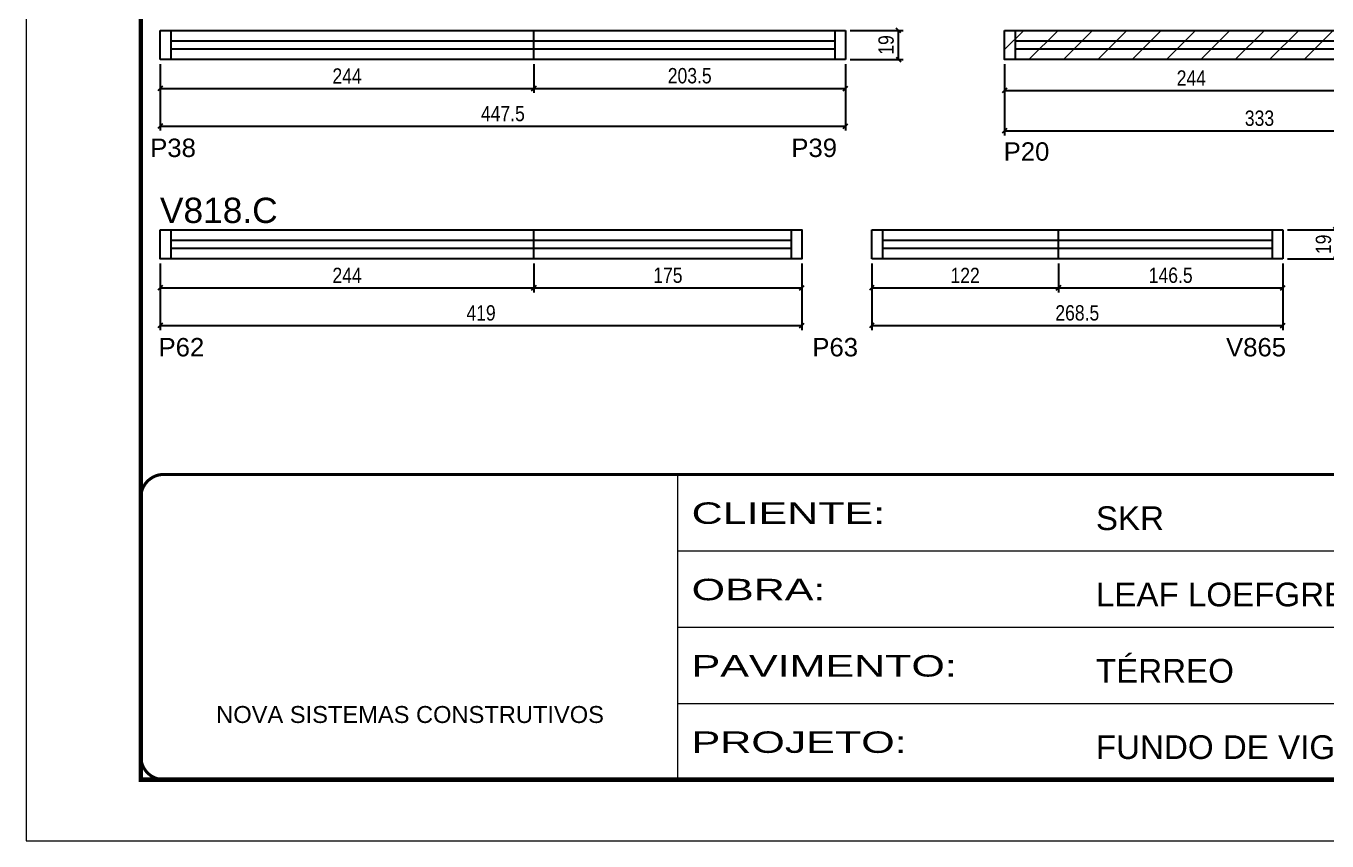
# Model space of a CAD drawing. Extents: x 1959 to 8212, y 239 to 4735.
# Drawn here: x 5142 to 5992, y 2537 to 3069 of the extents above; entities that cross this region are included whole.
import ezdxf

# ---------------------------------------------------------------- set-up
doc = ezdxf.new("R2010")
doc.units = 0
doc.linetypes.add('CONTINUO', pattern=[0])
doc.linetypes.add('DASHED', pattern=[0.75, 0.5, -0.25])
for name, color, linetype in [('5', 5, 'Continuous'), ('COTA', 241, 'Continuous'), ('NOMENCLATURA', 7, 'Continuous'), ('Painéis', 200, 'Continuous'), ('SARR_2.2x7', 40, 'Continuous')]:
    doc.layers.add(name, color=color, linetype=linetype)
for name, color, linetype, lineweight in [('Folhas', 255, 'Continuous', 9), ('REAPROVEITAMENTO', 251, 'Continuous', 9), ('SARRAFO DE PRESSAO', 251, 'DASHED', 9)]:
    doc.layers.add(name, color=color, linetype=linetype, lineweight=lineweight)
doc.styles.add('ARIAL', font='arial.ttf')
doc.styles.add('COTA TECNICA', font='techl___.ttf', dxfattribs={"height": 10})
doc.styles.add('COTA TECNICA-50', font='techl___.ttf', dxfattribs={"height": 10})
doc.styles.get("Standard").update_dxf_attribs({"font": 'arial.ttf'})
doc.styles.add('Tecnologia', font='')
doc.styles.get('Tecnologia').set_extended_font_data('Forgotten Futurist')
doc.dimstyles.new('COTA PAINEL-50', dxfattribs={"dimtxt": 10, "dimasz": 3, "dimexe": 3, "dimexo": 3, "dimgap": 3, "dimtad": 1, "dimdec": 1, "dimzin": 12, "dimdsep": 46, "dimtxsty": 'COTA TECNICA-50', "dimblk1": 'OBLIQUE', "dimblk2": 'OBLIQUE', "dimsah": 1, "dimcen": 0.9, "dimclrd": 4, "dimclre": 4, "dimclrt": 240, "dimadec": 1, "dimazin": 3, "dimtfac": 1, "dimtdec": 1, "dimtmove": 0, "dimatfit": 3, "dimfxl": 1, "dimtolj": 1, "dimtzin": 12, "dimarcsym": 0})
doc.dimstyles.new('PAINEL', dxfattribs={"dimtxt": 10, "dimasz": 3, "dimexe": 3, "dimexo": 3, "dimgap": 3, "dimtad": 1, "dimdec": 1, "dimzin": 12, "dimdsep": 46, "dimtxsty": 'COTA TECNICA', "dimblk1": 'OBLIQUE', "dimblk2": 'OBLIQUE', "dimsah": 1, "dimcen": 0.9, "dimclrd": 4, "dimclre": 4, "dimclrt": 240, "dimadec": 1, "dimazin": 3, "dimtfac": 1, "dimtdec": 1, "dimtmove": 0, "dimatfit": 3, "dimfxl": 1, "dimtolj": 1, "dimtzin": 12, "dimarcsym": 0})

# ---------------------------------------------------------------- blocks, each defined once
blk = doc.blocks.new('9999999999')
at = {"color": 30, "linetype": 'CONTINUO'}
for p, q in [((98564.56, 34230.21), (98564.56, 34429.45)), ((98564.56, 34379.64), (99583.98, 34379.64)), ((98564.56, 34329.83), (99487.98, 34329.83)), ((98564.56, 34280.02), (99487.98, 34280.02))]:
    blk.add_line(p, q, dxfattribs=at)
at = {"color": 30, "linetype": 'CONTINUO', "const_width": 2}
blk.add_lwpolyline([(99583.98, 34230.21), (99583.98, 34414.45, 0.414214), (99568.98, 34429.45), (98228.98, 34429.45, 0.414214), (98213.98, 34414.45), (98213.98, 34245.21, 0.414214), (98228.98, 34230.21), (99583.98, 34230.21)], format="xyb", dxfattribs=at)
at = {"layer": 'Folhas'}
blk.add_lwpolyline([(98138.98, 34190.21), (99623.98, 34190.21), (99623.98, 35240.21), (98138.98, 35240.21)], close=True, dxfattribs=at)
at = {"layer": 'Folhas', "color": 30, "const_width": 3}
blk.add_lwpolyline([(98213.98, 34230.21), (99583.98, 34230.21), (99583.98, 35200.21), (98213.98, 35200.21)], close=True, dxfattribs=at)
at = {"color": 7, "linetype": 'Continuous', "ltscale": 5, "style": 'ARIAL'}
for s, height, p in [('SKR', 15.483, (98837.68, 34393.13)), ('LEAF LOEFGREN', 15.4829, (98837.68, 34343.32)), ('TÉRREO', 15.483, (98837.68, 34293.51)), ('NOVA SISTEMAS CONSTRUTIVOS', 11.0592, (98263.19, 34267.21)), ('FUNDO DE VIGAS', 15.4829, (98837.68, 34243.7))]:
    blk.add_text(s, height=height, dxfattribs=at).set_placement(p)
at = {"layer": 'Folhas', "color": 7, "style": 'Tecnologia', "width": 1.5}
for s, p in [('CLIENTE:', (98573.65, 34397.17)), ('OBRA:', (98573.65, 34347.31)), ('PAVIMENTO:', (98573.65, 34297.5)), ('PROJETO:', (98573.65, 34247.69))]:
    blk.add_text(s, height=14, dxfattribs=at).set_placement(p)
blk = doc.blocks.new('_Oblique')
at = {"color": 0, "linetype": 'ByBlock', "lineweight": -2}
blk.add_line((-0.5, -0.5), (0.5, 0.5), dxfattribs=at)
blk = doc.blocks.new('*D416')
at = {"layer": 'COTA', "color": 4, "lineweight": -2, "transparency": 16777216}
for p, q in [((5229.94, 3043.68), (5229.94, 3000.25)), ((5677.44, 3043.68), (5677.44, 3000.25)), ((5229.94, 3003.25), (5677.44, 3003.25))]:
    blk.add_line(p, q, dxfattribs=at)
at = {"layer": 'Defpoints', "color": 0, "transparency": 16777216}
for p in [(5229.94, 3046.68), (5677.44, 3046.68), (5677.44, 3003.25)]:
    blk.add_point(p, dxfattribs=at)
at = {"layer": 'COTA', "color": 4, "lineweight": -2, "transparency": 16777216, "xscale": 3, "yscale": 3, "zscale": 3, "rotation": 180}
blk.add_blockref('_Oblique', (5229.94, 3003.25), dxfattribs=at)
at = {"layer": 'COTA', "color": 4, "lineweight": -2, "transparency": 16777216, "xscale": 3, "yscale": 3, "zscale": 3}
blk.add_blockref('_Oblique', (5677.44, 3003.25), dxfattribs=at)
at = {"layer": 'COTA', "color": 240, "transparency": 16777216, "insert": (5453.69, 3011.36), "char_height": 10, "attachment_point": 5, "style": 'COTA TECNICA'}
blk.add_mtext('\\A1;447.5', dxfattribs=at)
blk = doc.blocks.new('*D417')
at = {"layer": 'COTA', "color": 4, "lineweight": -2, "transparency": 16777216}
for p, q in [((5680.44, 3065.68), (5715.07, 3065.68)), ((5712.07, 3046.68), (5712.07, 3065.68)), ((5680.44, 3046.68), (5715.07, 3046.68))]:
    blk.add_line(p, q, dxfattribs=at)
at = {"layer": 'Defpoints', "color": 0, "transparency": 16777216}
for p in [(5677.44, 3065.68), (5712.07, 3065.68), (5677.44, 3046.68)]:
    blk.add_point(p, dxfattribs=at)
at = {"layer": 'COTA', "color": 4, "lineweight": -2, "transparency": 16777216, "xscale": 3, "yscale": 3, "zscale": 3}
for p, rotation in [((5712.07, 3065.68), 90), ((5712.07, 3046.68), 270)]:
    blk.add_blockref('_Oblique', p, dxfattribs=dict(at, rotation=rotation))
at = {"layer": 'COTA', "color": 240, "transparency": 16777216, "insert": (5703.98, 3056.18), "char_height": 10, "attachment_point": 5, "rotation": 90, "style": 'COTA TECNICA'}
blk.add_mtext('\\A1;19', dxfattribs=at)
blk = doc.blocks.new('*D418')
at = {"layer": 'COTA', "color": 4, "lineweight": -2, "transparency": 16777216}
for p, q in [((5229.94, 3043.68), (5229.94, 3024.83)), ((5473.94, 3043.68), (5473.94, 3024.83)), ((5229.94, 3027.83), (5473.94, 3027.83))]:
    blk.add_line(p, q, dxfattribs=at)
at = {"layer": 'Defpoints', "color": 0, "transparency": 16777216}
for p in [(5229.94, 3046.68), (5473.94, 3046.68), (5473.94, 3027.83)]:
    blk.add_point(p, dxfattribs=at)
at = {"layer": 'COTA', "color": 4, "lineweight": -2, "transparency": 16777216, "xscale": 3, "yscale": 3, "zscale": 3, "rotation": 180}
blk.add_blockref('_Oblique', (5229.94, 3027.83), dxfattribs=at)
at = {"layer": 'COTA', "color": 4, "lineweight": -2, "transparency": 16777216, "xscale": 3, "yscale": 3, "zscale": 3}
blk.add_blockref('_Oblique', (5473.94, 3027.83), dxfattribs=at)
at = {"layer": 'COTA', "color": 240, "transparency": 16777216, "insert": (5351.94, 3035.9), "char_height": 10, "attachment_point": 5, "style": 'COTA TECNICA'}
blk.add_mtext('\\A1;244', dxfattribs=at)
blk = doc.blocks.new('*D419')
at = {"layer": 'COTA', "color": 4, "lineweight": -2, "transparency": 16777216}
for p, q in [((5473.94, 3043.68), (5473.94, 3024.83)), ((5677.44, 3043.68), (5677.44, 3024.83)), ((5473.94, 3027.83), (5677.44, 3027.83))]:
    blk.add_line(p, q, dxfattribs=at)
at = {"layer": 'Defpoints', "color": 0, "transparency": 16777216}
for p in [(5473.94, 3046.68), (5677.44, 3046.68), (5677.44, 3027.83)]:
    blk.add_point(p, dxfattribs=at)
at = {"layer": 'COTA', "color": 4, "lineweight": -2, "transparency": 16777216, "xscale": 3, "yscale": 3, "zscale": 3, "rotation": 180}
blk.add_blockref('_Oblique', (5473.94, 3027.83), dxfattribs=at)
at = {"layer": 'COTA', "color": 4, "lineweight": -2, "transparency": 16777216, "xscale": 3, "yscale": 3, "zscale": 3}
blk.add_blockref('_Oblique', (5677.44, 3027.83), dxfattribs=at)
at = {"layer": 'COTA', "color": 240, "transparency": 16777216, "insert": (5575.69, 3036.05), "char_height": 10, "attachment_point": 5, "style": 'COTA TECNICA'}
blk.add_mtext('\\A1;203.5', dxfattribs=at)
blk = doc.blocks.new('*D1042')
at = {"layer": 'COTA', "color": 4, "linetype": 'ByBlock', "lineweight": -2, "transparency": 16777216}
for p, q in [((5781.28, 3043.68), (5781.28, 2997.1)), ((6114.28, 3043.68), (6114.28, 2997.1)), ((5781.28, 3000.1), (6114.28, 3000.1))]:
    blk.add_line(p, q, dxfattribs=at)
at = {"layer": 'Defpoints', "color": 0, "linetype": 'ByBlock', "transparency": 16777216}
for p in [(5781.28, 3046.68), (6114.28, 3046.68), (6114.28, 3000.1)]:
    blk.add_point(p, dxfattribs=at)
at = {"layer": 'COTA', "color": 4, "linetype": 'ByBlock', "lineweight": -2, "transparency": 16777216, "xscale": 3, "yscale": 3, "zscale": 3, "rotation": 180}
blk.add_blockref('_Oblique', (5781.28, 3000.1), dxfattribs=at)
at = {"layer": 'COTA', "color": 4, "linetype": 'ByBlock', "lineweight": -2, "transparency": 16777216, "xscale": 3, "yscale": 3, "zscale": 3}
blk.add_blockref('_Oblique', (6114.28, 3000.1), dxfattribs=at)
at = {"layer": 'COTA', "color": 240, "linetype": 'ByBlock', "transparency": 16777216, "insert": (5947.78, 3008.32), "char_height": 10, "attachment_point": 5, "style": 'COTA TECNICA-50'}
blk.add_mtext('\\A1;333', dxfattribs=at)
blk = doc.blocks.new('*D1044')
at = {"layer": 'COTA', "color": 4, "lineweight": -2, "transparency": 16777216}
for p, q in [((5781.28, 3043.68), (5781.28, 3023.51)), ((6025.28, 3043.68), (6025.28, 3023.51)), ((5781.28, 3026.51), (6025.28, 3026.51))]:
    blk.add_line(p, q, dxfattribs=at)
at = {"layer": 'Defpoints', "color": 0, "transparency": 16777216}
for p in [(5781.28, 3046.68), (6025.28, 3046.68), (6025.28, 3026.51)]:
    blk.add_point(p, dxfattribs=at)
at = {"layer": 'COTA', "color": 4, "lineweight": -2, "transparency": 16777216, "xscale": 3, "yscale": 3, "zscale": 3, "rotation": 180}
blk.add_blockref('_Oblique', (5781.28, 3026.51), dxfattribs=at)
at = {"layer": 'COTA', "color": 4, "lineweight": -2, "transparency": 16777216, "xscale": 3, "yscale": 3, "zscale": 3}
blk.add_blockref('_Oblique', (6025.28, 3026.51), dxfattribs=at)
at = {"layer": 'COTA', "color": 240, "transparency": 16777216, "insert": (5903.28, 3034.59), "char_height": 10, "attachment_point": 5, "style": 'COTA TECNICA'}
blk.add_mtext('\\A1;244', dxfattribs=at)
blk = doc.blocks.new('*D1047')
at = {"layer": 'COTA', "color": 4, "linetype": 'ByBlock', "lineweight": -2, "transparency": 16777216}
for p, q in [((5229.94, 2913.55), (5229.94, 2894.7)), ((5473.94, 2913.55), (5473.94, 2894.7)), ((5229.94, 2897.7), (5473.94, 2897.7))]:
    blk.add_line(p, q, dxfattribs=at)
at = {"layer": 'Defpoints', "color": 0, "linetype": 'ByBlock', "transparency": 16777216}
for p in [(5229.94, 2916.55), (5473.94, 2916.55), (5473.94, 2897.7)]:
    blk.add_point(p, dxfattribs=at)
at = {"layer": 'COTA', "color": 4, "linetype": 'ByBlock', "lineweight": -2, "transparency": 16777216, "xscale": 3, "yscale": 3, "zscale": 3, "rotation": 180}
blk.add_blockref('_Oblique', (5229.94, 2897.7), dxfattribs=at)
at = {"layer": 'COTA', "color": 4, "linetype": 'ByBlock', "lineweight": -2, "transparency": 16777216, "xscale": 3, "yscale": 3, "zscale": 3}
blk.add_blockref('_Oblique', (5473.94, 2897.7), dxfattribs=at)
at = {"layer": 'COTA', "color": 240, "linetype": 'ByBlock', "transparency": 16777216, "insert": (5351.94, 2905.77), "char_height": 10, "attachment_point": 5, "style": 'COTA TECNICA-50'}
blk.add_mtext('\\A1;244', dxfattribs=at)
blk = doc.blocks.new('*D1048')
at = {"layer": 'COTA', "color": 4, "linetype": 'ByBlock', "lineweight": -2, "transparency": 16777216}
for p, q in [((5473.94, 2913.55), (5473.94, 2894.7)), ((5648.94, 2913.55), (5648.94, 2894.7)), ((5473.94, 2897.7), (5648.94, 2897.7))]:
    blk.add_line(p, q, dxfattribs=at)
at = {"layer": 'Defpoints', "color": 0, "linetype": 'ByBlock', "transparency": 16777216}
for p in [(5473.94, 2916.55), (5648.94, 2916.55), (5648.94, 2897.7)]:
    blk.add_point(p, dxfattribs=at)
at = {"layer": 'COTA', "color": 4, "linetype": 'ByBlock', "lineweight": -2, "transparency": 16777216, "xscale": 3, "yscale": 3, "zscale": 3, "rotation": 180}
blk.add_blockref('_Oblique', (5473.94, 2897.7), dxfattribs=at)
at = {"layer": 'COTA', "color": 4, "linetype": 'ByBlock', "lineweight": -2, "transparency": 16777216, "xscale": 3, "yscale": 3, "zscale": 3}
blk.add_blockref('_Oblique', (5648.94, 2897.7), dxfattribs=at)
at = {"layer": 'COTA', "color": 240, "linetype": 'ByBlock', "transparency": 16777216, "insert": (5561.44, 2905.81), "char_height": 10, "attachment_point": 5, "style": 'COTA TECNICA-50'}
blk.add_mtext('\\A1;175', dxfattribs=at)
blk = doc.blocks.new('*D1049')
at = {"layer": 'COTA', "color": 4, "lineweight": -2, "transparency": 16777216}
for p, q in [((5229.94, 2913.55), (5229.94, 2870.12)), ((5648.94, 2913.55), (5648.94, 2870.12)), ((5229.94, 2873.12), (5648.94, 2873.12))]:
    blk.add_line(p, q, dxfattribs=at)
at = {"layer": 'Defpoints', "color": 0, "transparency": 16777216}
for p in [(5229.94, 2916.55), (5648.94, 2916.55), (5648.94, 2873.12)]:
    blk.add_point(p, dxfattribs=at)
at = {"layer": 'COTA', "color": 4, "lineweight": -2, "transparency": 16777216, "xscale": 3, "yscale": 3, "zscale": 3, "rotation": 180}
blk.add_blockref('_Oblique', (5229.94, 2873.12), dxfattribs=at)
at = {"layer": 'COTA', "color": 4, "lineweight": -2, "transparency": 16777216, "xscale": 3, "yscale": 3, "zscale": 3}
blk.add_blockref('_Oblique', (5648.94, 2873.12), dxfattribs=at)
at = {"layer": 'COTA', "color": 240, "transparency": 16777216, "insert": (5439.44, 2881.22), "char_height": 10, "attachment_point": 5, "style": 'COTA TECNICA'}
blk.add_mtext('\\A1;419', dxfattribs=at)
blk = doc.blocks.new('*D1050')
at = {"layer": 'COTA', "color": 4, "lineweight": -2, "transparency": 16777216}
for p, q in [((5694.55, 2913.55), (5694.55, 2870.12)), ((5963.05, 2913.55), (5963.05, 2870.12)), ((5694.55, 2873.12), (5963.05, 2873.12))]:
    blk.add_line(p, q, dxfattribs=at)
at = {"layer": 'Defpoints', "color": 0, "transparency": 16777216}
for p in [(5694.55, 2916.55), (5963.05, 2916.55), (5963.05, 2873.12)]:
    blk.add_point(p, dxfattribs=at)
at = {"layer": 'COTA', "color": 4, "lineweight": -2, "transparency": 16777216, "xscale": 3, "yscale": 3, "zscale": 3, "rotation": 180}
blk.add_blockref('_Oblique', (5694.55, 2873.12), dxfattribs=at)
at = {"layer": 'COTA', "color": 4, "lineweight": -2, "transparency": 16777216, "xscale": 3, "yscale": 3, "zscale": 3}
blk.add_blockref('_Oblique', (5963.05, 2873.12), dxfattribs=at)
at = {"layer": 'COTA', "color": 240, "transparency": 16777216, "insert": (5828.8, 2881.25), "char_height": 10, "attachment_point": 5, "style": 'COTA TECNICA'}
blk.add_mtext('\\A1;268.5', dxfattribs=at)
blk = doc.blocks.new('*D1051')
at = {"layer": 'COTA', "color": 4, "lineweight": -2, "transparency": 16777216}
for p, q in [((5966.05, 2935.55), (6000.68, 2935.55)), ((5997.68, 2916.55), (5997.68, 2935.55)), ((5966.05, 2916.55), (6000.68, 2916.55))]:
    blk.add_line(p, q, dxfattribs=at)
at = {"layer": 'Defpoints', "color": 0, "transparency": 16777216}
for p in [(5963.05, 2935.55), (5997.68, 2935.55), (5963.05, 2916.55)]:
    blk.add_point(p, dxfattribs=at)
at = {"layer": 'COTA', "color": 4, "lineweight": -2, "transparency": 16777216, "xscale": 3, "yscale": 3, "zscale": 3}
for p, rotation in [((5997.68, 2935.55), 90), ((5997.68, 2916.55), 270)]:
    blk.add_blockref('_Oblique', p, dxfattribs=dict(at, rotation=rotation))
at = {"layer": 'COTA', "color": 240, "transparency": 16777216, "insert": (5989.6, 2926.05), "char_height": 10, "attachment_point": 5, "rotation": 90, "style": 'COTA TECNICA'}
blk.add_mtext('\\A1;19', dxfattribs=at)
blk = doc.blocks.new('*D1052')
at = {"layer": 'COTA', "color": 4, "lineweight": -2, "transparency": 16777216}
for p, q in [((5694.55, 2913.55), (5694.55, 2894.7)), ((5816.55, 2913.55), (5816.55, 2894.7)), ((5694.55, 2897.7), (5816.55, 2897.7))]:
    blk.add_line(p, q, dxfattribs=at)
at = {"layer": 'Defpoints', "color": 0, "transparency": 16777216}
for p in [(5694.55, 2916.55), (5816.55, 2916.55), (5816.55, 2897.7)]:
    blk.add_point(p, dxfattribs=at)
at = {"layer": 'COTA', "color": 4, "lineweight": -2, "transparency": 16777216, "xscale": 3, "yscale": 3, "zscale": 3, "rotation": 180}
blk.add_blockref('_Oblique', (5694.55, 2897.7), dxfattribs=at)
at = {"layer": 'COTA', "color": 4, "lineweight": -2, "transparency": 16777216, "xscale": 3, "yscale": 3, "zscale": 3}
blk.add_blockref('_Oblique', (5816.55, 2897.7), dxfattribs=at)
at = {"layer": 'COTA', "color": 240, "transparency": 16777216, "insert": (5755.55, 2905.76), "char_height": 10, "attachment_point": 5, "style": 'COTA TECNICA'}
blk.add_mtext('\\A1;122', dxfattribs=at)
blk = doc.blocks.new('*D1053')
at = {"layer": 'COTA', "color": 4, "lineweight": -2, "transparency": 16777216}
for p, q in [((5816.55, 2913.55), (5816.55, 2894.7)), ((5963.05, 2913.55), (5963.05, 2894.7)), ((5816.55, 2897.7), (5963.05, 2897.7))]:
    blk.add_line(p, q, dxfattribs=at)
at = {"layer": 'Defpoints', "color": 0, "transparency": 16777216}
for p in [(5816.55, 2916.55), (5963.05, 2916.55), (5963.05, 2897.7)]:
    blk.add_point(p, dxfattribs=at)
at = {"layer": 'COTA', "color": 4, "lineweight": -2, "transparency": 16777216, "xscale": 3, "yscale": 3, "zscale": 3, "rotation": 180}
blk.add_blockref('_Oblique', (5816.55, 2897.7), dxfattribs=at)
at = {"layer": 'COTA', "color": 4, "lineweight": -2, "transparency": 16777216, "xscale": 3, "yscale": 3, "zscale": 3}
blk.add_blockref('_Oblique', (5963.05, 2897.7), dxfattribs=at)
at = {"layer": 'COTA', "color": 240, "transparency": 16777216, "insert": (5889.8, 2905.81), "char_height": 10, "attachment_point": 5, "style": 'COTA TECNICA'}
blk.add_mtext('\\A1;146.5', dxfattribs=at)
blk = doc.blocks.new('*D1069')
at = {"layer": 'COTA', "color": 4, "lineweight": -2, "transparency": 16777216}
for p, q in [((5694.55, 2913.55), (5694.55, 2894.7)), ((5816.55, 2913.55), (5816.55, 2894.7)), ((5694.55, 2897.7), (5816.55, 2897.7))]:
    blk.add_line(p, q, dxfattribs=at)
at = {"layer": 'Defpoints', "color": 0, "transparency": 16777216}
for p in [(5694.55, 2916.55), (5816.55, 2916.55), (5816.55, 2897.7)]:
    blk.add_point(p, dxfattribs=at)
at = {"layer": 'COTA', "color": 4, "lineweight": -2, "transparency": 16777216, "xscale": 3, "yscale": 3, "zscale": 3, "rotation": 180}
blk.add_blockref('_Oblique', (5694.55, 2897.7), dxfattribs=at)
at = {"layer": 'COTA', "color": 4, "lineweight": -2, "transparency": 16777216, "xscale": 3, "yscale": 3, "zscale": 3}
blk.add_blockref('_Oblique', (5816.55, 2897.7), dxfattribs=at)
at = {"layer": 'COTA', "color": 240, "transparency": 16777216, "insert": (5755.55, 2905.76), "char_height": 10, "attachment_point": 5, "style": 'COTA TECNICA'}
blk.add_mtext('\\A1;122', dxfattribs=at)

msp = doc.modelspace()

# ---------------------------------------------------------------- hatches: boundary and pattern name
at = {"layer": 'REAPROVEITAMENTO'}
h = msp.add_hatch(dxfattribs=at)
h.set_pattern_fill('ANSI31', color=256, scale=5, style=0)
h.set_pattern_definition([(45, (-1266.171, -20.542), (-11.22532, 11.22532), [])])
h.paths.add_polyline_path([(6025.28, 3065.68), (5781.28, 3065.68), (5781.28, 3046.68), (6025.28, 3046.68)])
h.paths.add_polyline_path([(6114.28, 3065.68), (6025.28, 3065.68), (6025.28, 3046.68), (6114.28, 3046.68)])
h.paths.add_polyline_path([(6358.28, 3065.68), (6114.28, 3065.68), (6114.28, 3046.68), (6358.28, 3046.68)])

# ---------------------------------------------------------------- linework, layer by layer
at = {"layer": 'Painéis'}
for p, q in [((5229.94, 3046.68), (5229.94, 3065.68)), ((5229.94, 3065.68), (5677.44, 3065.68)), ((5473.94, 3046.68), (5473.94, 3065.68)), ((5677.44, 3065.68), (5677.44, 3046.68)), ((5677.44, 3046.68), (5229.94, 3046.68)), ((5694.55, 2916.55), (5694.55, 2935.55)), ((5694.55, 2935.55), (5963.05, 2935.55)), ((5816.55, 2916.55), (5816.55, 2935.55)), ((5963.05, 2935.55), (5963.05, 2916.55)), ((5963.05, 2916.55), (5694.55, 2916.55))]:
    msp.add_line(p, q, dxfattribs=at)
at = {"layer": 'Painéis', "linetype": 'ByBlock'}
msp.add_line((5473.94, 2916.55), (5473.94, 2935.55), dxfattribs=at)
for points in [[(5781.28, 3065.68), (6358.28, 3065.68), (6358.28, 3046.68), (5781.28, 3046.68)], [(5229.94, 2935.55), (5648.94, 2935.55), (5648.94, 2916.55), (5229.94, 2916.55)]]:
    msp.add_lwpolyline(points, close=True, dxfattribs=at)
at = {"layer": 'SARR_2.2x7', "linetype": 'Continuous'}
for p, q in [((5236.94, 3065.68), (5236.94, 3046.68)), ((5473.94, 3058.68), (5236.94, 3058.68)), ((5670.44, 3058.68), (5473.94, 3058.68)), ((5670.44, 3065.68), (5670.44, 3046.68)), ((5788.28, 3065.68), (5788.28, 3046.68)), ((6114.28, 3058.68), (5788.28, 3058.68)), ((5236.94, 3053.68), (5473.94, 3053.68)), ((5473.94, 3053.68), (5670.44, 3053.68)), ((5788.28, 3053.68), (6114.28, 3053.68)), ((5236.94, 2935.55), (5236.94, 2916.55)), ((5641.94, 2935.55), (5641.94, 2916.55)), ((5701.55, 2935.55), (5701.55, 2916.55)), ((5956.05, 2935.55), (5956.05, 2916.55)), ((5473.94, 2928.55), (5236.94, 2928.55)), ((5236.94, 2923.55), (5473.94, 2923.55)), ((5641.94, 2928.55), (5473.94, 2928.55)), ((5473.94, 2923.55), (5641.94, 2923.55)), ((5956.05, 2928.55), (5701.55, 2928.55)), ((5701.55, 2923.55), (5956.05, 2923.55))]:
    msp.add_line(p, q, dxfattribs=at)

# ---------------------------------------------------------------- block references
at = {"layer": 'SARRAFO DE PRESSAO', "color": 6, "linetype": 'ByBlock'}
msp.add_blockref('9999999999', (-92996.71, -31653.56), dxfattribs=at)

# ---------------------------------------------------------------- texts
at = {"layer": '5', "linetype": 'Continuous'}
for s, rotation, p in [('P38', 359.99996, (5223.37, 2983.05)), ('P39', 359.99996, (5642.07, 2983.05)), ('P20', 359.99996, (5780.75, 2980.64)), ('P62', 359.99996, (5228.82, 2852.92)), ('P63', 0.00004, (5655.79, 2852.92)), ('V865', 359.99996, (5925.97, 2852.92))]:
    msp.add_text(s, height=12, rotation=rotation, dxfattribs=at).set_placement(p)
at = {"layer": 'NOMENCLATURA', "linetype": 'Continuous'}
msp.add_text('V818.C', height=16.5, dxfattribs=at).set_placement((5229.73, 2939.98))

# ---------------------------------------------------------------- dimensions: what is measured, and where the dimension line sits
at = {"layer": 'COTA'}
for base, p1, p2, picture, middle in [((5712.07, 3065.68), (5677.44, 3046.68), (5677.44, 3065.68), '*D417', (5703.98, 3056.18)), ((5997.68, 2935.55), (5963.05, 2916.55), (5963.05, 2935.55), '*D1051', (5989.6, 2926.05))]:
    dim = msp.add_linear_dim(base=base, p1=p1, p2=p2, angle=90, dimstyle='PAINEL', dxfattribs=at)
    dim.commit()
    dim.dimension.update_dxf_attribs({"geometry": picture, "text_midpoint": middle})
for base, p1, p2, picture, middle in [((5677.44, 3003.25), (5229.94, 3046.68), (5677.44, 3046.68), '*D416', (5453.69, 3011.36)), ((5473.94, 3027.83), (5229.94, 3046.68), (5473.94, 3046.68), '*D418', (5351.94, 3035.9)), ((6025.28, 3026.51), (5781.28, 3046.68), (6025.28, 3046.68), '*D1044', (5903.28, 3034.59)), ((5648.94, 2873.12), (5229.94, 2916.55), (5648.94, 2916.55), '*D1049', (5439.44, 2881.22)), ((5963.05, 2873.12), (5694.55, 2916.55), (5963.05, 2916.55), '*D1050', (5828.8, 2881.25)), ((5816.55, 2897.7), (5694.55, 2916.55), (5816.55, 2916.55), '*D1052', (5755.55, 2905.76)), ((5816.55, 2897.7), (5694.55, 2916.55), (5816.55, 2916.55), '*D1069', (5755.55, 2905.76))]:
    dim = msp.add_linear_dim(base=base, p1=p1, p2=p2, dimstyle='PAINEL', dxfattribs=at)
    dim.commit()
    dim.dimension.update_dxf_attribs({"geometry": picture, "text_midpoint": middle})
for base, p1, p2, picture, middle in [((5677.44, 3027.83), (5473.94, 3046.68), (5677.44, 3046.68), '*D419', (5575.69, 3036.05)), ((5963.05, 2897.7), (5816.55, 2916.55), (5963.05, 2916.55), '*D1053', (5889.8, 2905.81))]:
    dim = msp.add_linear_dim(base=base, p1=p1, p2=p2, dimstyle='PAINEL', override={"dimtmove": 1}, dxfattribs=at)
    dim.commit()
    dim.dimension.update_dxf_attribs({"geometry": picture, "text_midpoint": middle})
at = {"layer": 'COTA', "color": 1, "linetype": 'ByBlock'}
for base, p1, p2, picture, middle in [((6114.28, 3000.1), (5781.28, 3046.68), (6114.28, 3046.68), '*D1042', (5947.78, 3008.32)), ((5473.94, 2897.7), (5229.94, 2916.55), (5473.94, 2916.55), '*D1047', (5351.94, 2905.77)), ((5648.94, 2897.7), (5473.94, 2916.55), (5648.94, 2916.55), '*D1048', (5561.44, 2905.81))]:
    dim = msp.add_linear_dim(base=base, p1=p1, p2=p2, dimstyle='COTA PAINEL-50', override={"dimarcsym": 1}, dxfattribs=at)
    dim.commit()
    dim.dimension.update_dxf_attribs({"geometry": picture, "text_midpoint": middle})

doc.saveas('drawing.dxf')
